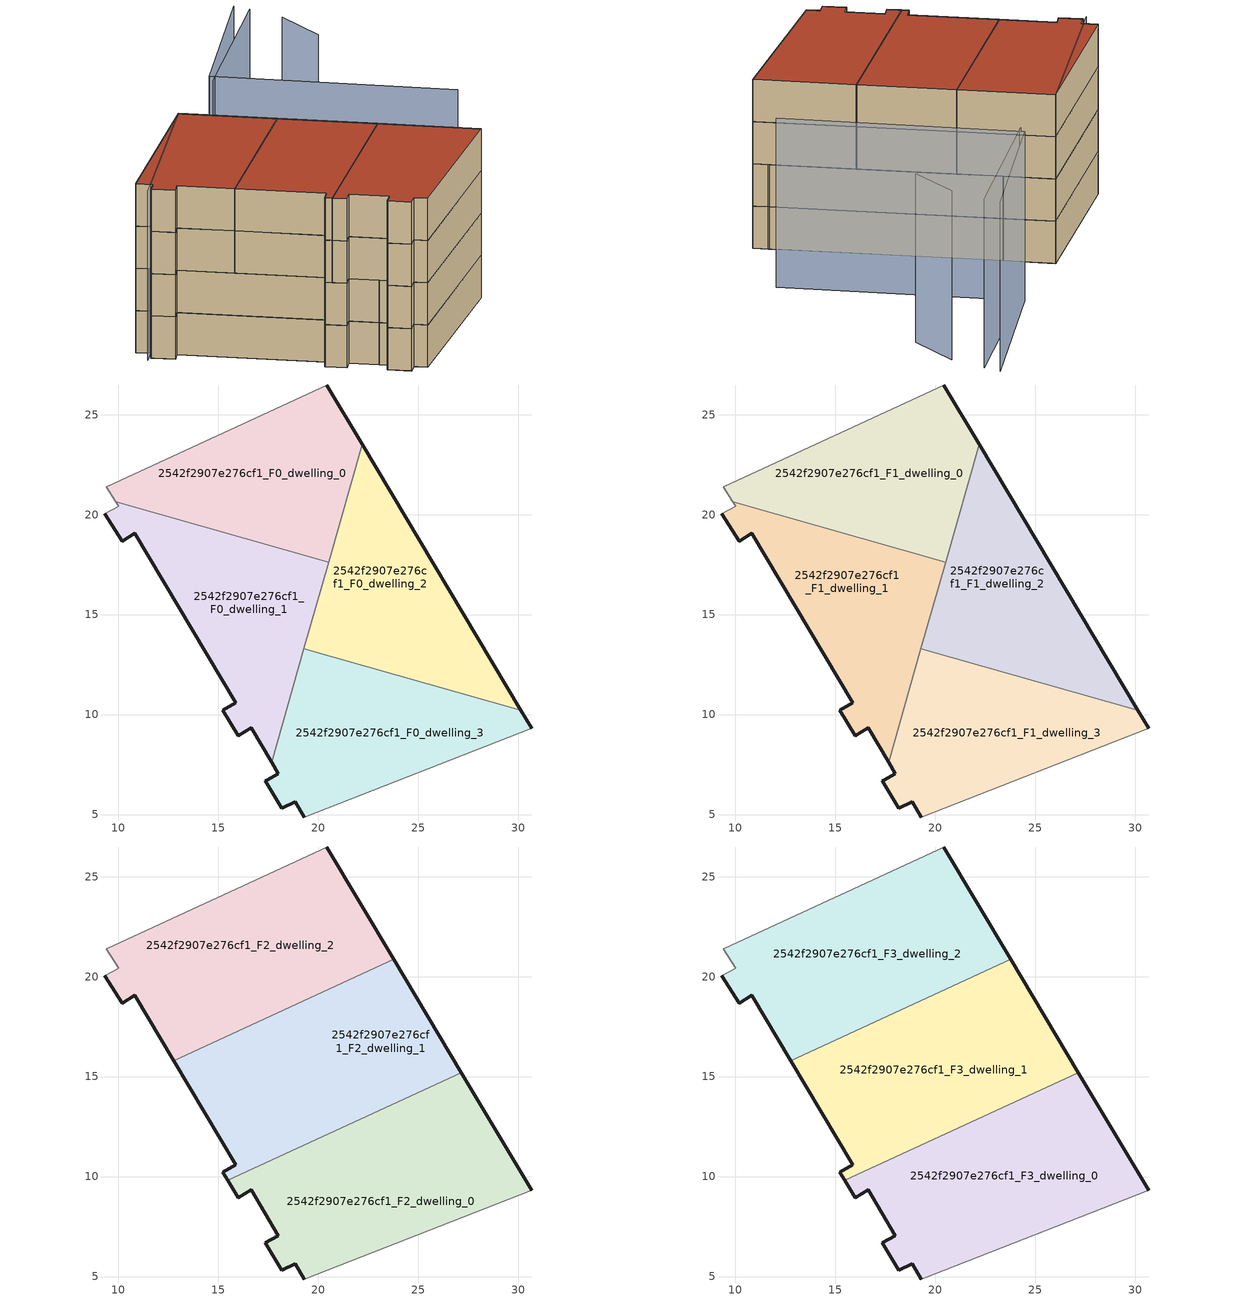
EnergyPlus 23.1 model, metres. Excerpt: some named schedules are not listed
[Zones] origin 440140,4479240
2542f2907e276cf1_F0_dwelling_0
 floor ground (EU_floor_Construction): 20.52,17.63 22.19,23.52 20.42,26.48 9.48,21.43 9.41,21.39 9.86,20.65 z0
 wall outside (EU_wall_Construction): 20.42,26.48 22.19,23.52 z0:3
 wall adiabatic (EU_wall_Construction): 9.86,20.65 9.41,21.39 9.48,21.43 20.42,26.48 z0:3
 wall to 2542f2907e276cf1_F0_dwelling_1 (EU_wall_Construction): 20.52,17.63 9.86,20.65 z0:3
 wall to 2542f2907e276cf1_F0_dwelling_2 (EU_wall_Construction): 22.19,23.52 20.52,17.63 z0:3
2542f2907e276cf1_F0_dwelling_1
 floor ground (EU_floor_Construction): 18.5,10.53 20.52,17.63 9.86,20.65 10.01,20.42 9.33,20.04 10.2,18.66 10.82,19.07 15.89,10.6 z0; 17.67,7.61 18.5,10.53 15.89,10.6 15.22,10.21 15.99,8.95 16.65,9.33 z0
 wall outside (EU_wall_Construction): 17.67,7.61 16.65,9.33 15.99,8.95 15.22,10.21 15.89,10.6 10.82,19.07 10.2,18.66 9.33,20.04 z0:3
 wall adiabatic (EU_wall_Construction): 9.33,20.04 10.01,20.42 9.86,20.65 z0:3
 wall to 2542f2907e276cf1_F0_dwelling_3 (EU_wall_Construction): 19.29,13.3 17.67,7.61 z0:3
 wall to 2542f2907e276cf1_F0_dwelling_2 (EU_wall_Construction): 20.52,17.63 19.29,13.3 z0:3
2542f2907e276cf1_F0_dwelling_2
 floor ground (EU_floor_Construction): 30.14,10.22 22.19,23.52 19.29,13.3 z0
 wall outside (EU_wall_Construction): 22.19,23.52 30.14,10.22 z0:3
 wall to 2542f2907e276cf1_F0_dwelling_3 (EU_wall_Construction): 30.14,10.22 19.29,13.3 z0:3
2542f2907e276cf1_F0_dwelling_3
 floor ground (EU_floor_Construction): 30.67,9.33 30.14,10.22 19.29,13.3 17.67,7.61 18.01,7.04 17.42,6.72 17.35,6.68 18.17,5.31 18.84,5.65 19.31,4.88 z0
 wall outside (EU_wall_Construction): 30.14,10.22 30.67,9.33 / 19.31,4.88 18.84,5.65 18.17,5.31 17.35,6.68 17.42,6.72 18.01,7.04 17.67,7.61 z0:3
 wall adiabatic (EU_wall_Construction): 30.67,9.33 19.31,4.88 z0:3
2542f2907e276cf1_F1_dwelling_0
 floor to 2542f2907e276cf1_F0_dwelling_0 (EU_floor_Construction): 20.52,17.63 22.19,23.52 20.42,26.48 9.48,21.43 9.41,21.39 9.86,20.65 z3
 wall outside (EU_wall_Construction): 20.42,26.48 22.19,23.52 z3:6
 wall adiabatic (EU_wall_Construction): 9.86,20.65 9.41,21.39 9.48,21.43 20.42,26.48 z3:6
 wall to 2542f2907e276cf1_F1_dwelling_1 (EU_wall_Construction): 20.52,17.63 9.86,20.65 z3:6
 wall to 2542f2907e276cf1_F1_dwelling_2 (EU_wall_Construction): 22.19,23.52 20.52,17.63 z3:6
2542f2907e276cf1_F1_dwelling_1
 floor to 2542f2907e276cf1_F0_dwelling_1 (EU_floor_Construction): 18.5,10.53 20.52,17.63 19.46,17.93 15.88,10.6 z3; 17.67,7.61 18.5,10.53 15.88,10.6 15.22,10.21 15.99,8.95 16.65,9.33 z3; 15.88,10.6 19.46,17.93 9.86,20.65 10.01,20.42 9.33,20.04 10.2,18.66 10.82,19.07 z3
 wall outside (EU_wall_Construction): 17.67,7.61 16.65,9.33 15.99,8.95 15.22,10.21 15.89,10.6 10.82,19.07 10.2,18.66 9.33,20.04 z3:6
 wall adiabatic (EU_wall_Construction): 9.33,20.04 10.01,20.42 9.86,20.65 z3:6
 wall to 2542f2907e276cf1_F1_dwelling_3 (EU_wall_Construction): 19.29,13.3 17.67,7.61 z3:6
 wall to 2542f2907e276cf1_F1_dwelling_2 (EU_wall_Construction): 20.52,17.63 19.29,13.3 z3:6
 ceiling adiabatic (EU_roof_Construction): 18.72,11.31 15.47,9.8 15.22,10.21 15.88,10.6 16.17,10.13 z6
2542f2907e276cf1_F1_dwelling_2
 floor to 2542f2907e276cf1_F0_dwelling_2 (EU_floor_Construction): 30.14,10.22 22.19,23.52 19.29,13.3 z3
 wall outside (EU_wall_Construction): 22.19,23.52 30.14,10.22 z3:6
 wall to 2542f2907e276cf1_F1_dwelling_3 (EU_wall_Construction): 30.14,10.22 19.29,13.3 z3:6
2542f2907e276cf1_F1_dwelling_3
 floor to 2542f2907e276cf1_F0_dwelling_3 (EU_floor_Construction): 30.67,9.33 30.14,10.22 19.29,13.3 17.67,7.61 18.01,7.04 17.42,6.72 17.35,6.68 18.17,5.31 18.84,5.65 19.31,4.88 z3
 wall outside (EU_wall_Construction): 30.14,10.22 30.67,9.33 / 19.31,4.88 18.84,5.65 18.17,5.31 17.35,6.68 17.42,6.72 18.01,7.04 17.67,7.61 z3:6
 wall adiabatic (EU_wall_Construction): 30.67,9.33 19.31,4.88 z3:6
2542f2907e276cf1_F2_dwelling_0
 floor to 2542f2907e276cf1_F1_dwelling_2 (EU_floor_Construction): 30.14,10.22 27.16,15.2 21.61,12.64 z6
 floor to 2542f2907e276cf1_F1_dwelling_1 (EU_floor_Construction): 17.67,7.61 18.72,11.31 17.63,10.8 16.65,9.33 z6; 16.65,9.33 17.63,10.8 15.47,9.8 15.99,8.95 z6
 floor to 2542f2907e276cf1_F1_dwelling_3 (EU_floor_Construction): 30.67,9.33 30.14,10.22 21.61,12.64 18.72,11.31 17.67,7.61 18.01,7.04 17.35,6.68 18.17,5.31 18.84,5.65 19.31,4.88 z6
 wall outside (EU_wall_Construction): 27.16,15.2 30.67,9.33 / 19.31,4.88 18.84,5.65 18.17,5.31 17.35,6.68 18.01,7.04 16.65,9.33 15.99,8.95 15.47,9.8 z6:9
 wall adiabatic (EU_wall_Construction): 30.67,9.33 19.31,4.88 z6:9
 wall to 2542f2907e276cf1_F2_dwelling_1 (EU_wall_Construction): 15.47,9.8 27.16,15.2 z6:9
2542f2907e276cf1_F2_dwelling_1
 floor to 2542f2907e276cf1_F1_dwelling_0 (EU_floor_Construction): 20.52,17.63 21.08,19.63 18.18,18.29 z6
 floor to 2542f2907e276cf1_F1_dwelling_1 (EU_floor_Construction): 15.88,10.6 19.46,17.93 18.18,18.29 12.78,15.8 z6; 18.72,11.31 19.29,13.3 16.08,10.75 15.93,10.52 16.17,10.13 z6; 15.93,10.52 16.08,10.75 15.89,10.6 z6; 16.08,10.75 20.52,17.63 19.46,17.93 15.88,10.6 z6; 19.29,13.3 20.52,17.63 16.08,10.75 z6
 floor to 2542f2907e276cf1_F1_dwelling_2 (EU_floor_Construction): 27.16,15.2 23.77,20.87 21.08,19.63 19.29,13.3 21.61,12.64 z6
 floor adiabatic (EU_floor_Construction): 15.47,9.8 15.93,10.52 15.89,10.6 15.22,10.21 z6; 16.17,10.13 15.93,10.52 15.47,9.8 z6
 floor to 2542f2907e276cf1_F1_dwelling_3 (EU_floor_Construction): 21.61,12.64 19.29,13.3 18.72,11.31 z6
 wall outside (EU_wall_Construction): 23.77,20.87 27.16,15.2 / 15.47,9.8 15.22,10.21 15.89,10.6 12.78,15.8 z6:9
 wall to 2542f2907e276cf1_F2_dwelling_2 (EU_wall_Construction): 12.78,15.8 23.77,20.87 z6:9
2542f2907e276cf1_F2_dwelling_2
 floor to 2542f2907e276cf1_F1_dwelling_0 (EU_floor_Construction): 21.08,19.63 22.19,23.52 20.42,26.48 9.48,21.43 9.41,21.39 9.87,20.65 18.18,18.29 z6
 floor to 2542f2907e276cf1_F1_dwelling_2 (EU_floor_Construction): 23.77,20.87 22.19,23.52 21.08,19.63 z6
 floor to 2542f2907e276cf1_F1_dwelling_1 (EU_floor_Construction): 18.18,18.29 9.87,20.65 10.01,20.42 9.33,20.04 10.2,18.66 10.82,19.07 12.78,15.8 z6
 wall outside (EU_wall_Construction): 20.42,26.48 23.77,20.87 / 12.78,15.8 10.82,19.07 10.2,18.66 9.33,20.04 z6:9
 wall adiabatic (EU_wall_Construction): 9.33,20.04 10.01,20.42 9.41,21.39 9.48,21.43 20.42,26.48 z6:9
2542f2907e276cf1_F3_dwelling_0
 floor to 2542f2907e276cf1_F2_dwelling_0 (EU_floor_Construction): 30.67,9.33 27.16,15.2 15.47,9.8 15.99,8.95 16.65,9.33 18.01,7.04 17.35,6.68 18.17,5.31 18.84,5.65 19.31,4.88 z9
 wall outside (EU_wall_Construction): 27.16,15.2 30.67,9.33 / 19.31,4.88 18.84,5.65 18.17,5.31 17.35,6.68 18.01,7.04 16.65,9.33 15.99,8.95 15.47,9.8 z9:12
 wall adiabatic (EU_wall_Construction): 30.67,9.33 19.31,4.88 z9:12
 wall to 2542f2907e276cf1_F3_dwelling_1 (EU_wall_Construction): 15.47,9.8 27.16,15.2 z9:12
 roof outside (EU_roof_Construction): 27.16,15.2 30.67,9.33 19.31,4.88 18.84,5.65 18.17,5.31 17.35,6.68 18.01,7.04 16.65,9.33 15.99,8.95 15.47,9.8 z12
2542f2907e276cf1_F3_dwelling_1
 floor to 2542f2907e276cf1_F2_dwelling_1 (EU_floor_Construction): 27.16,15.2 23.77,20.87 12.78,15.8 15.88,10.6 15.22,10.21 15.47,9.8 z9
 wall outside (EU_wall_Construction): 23.77,20.87 27.16,15.2 / 15.47,9.8 15.22,10.21 15.89,10.6 12.78,15.8 z9:12
 wall to 2542f2907e276cf1_F3_dwelling_2 (EU_wall_Construction): 12.78,15.8 23.77,20.87 z9:12
 roof outside (EU_roof_Construction): 23.77,20.87 27.16,15.2 15.47,9.8 15.22,10.21 15.89,10.6 12.78,15.8 z12
2542f2907e276cf1_F3_dwelling_2
 floor to 2542f2907e276cf1_F2_dwelling_2 (EU_floor_Construction): 23.77,20.87 20.42,26.48 9.48,21.43 9.41,21.39 10.01,20.42 9.33,20.04 10.2,18.66 10.82,19.07 12.78,15.8 z9
 wall outside (EU_wall_Construction): 20.42,26.48 23.77,20.87 / 12.78,15.8 10.82,19.07 10.2,18.66 9.33,20.04 z9:12
 wall adiabatic (EU_wall_Construction): 9.33,20.04 10.01,20.42 9.41,21.39 9.48,21.43 20.42,26.48 z9:12
 roof outside (EU_roof_Construction): 20.42,26.48 23.77,20.87 12.78,15.8 10.82,19.07 10.2,18.66 9.33,20.04 10.01,20.42 9.41,21.39 9.48,21.43 z12
shading: 34.85,14.59 26.57,28.75 / 26.57,28.75 36.84,34.75 / 36.48,27.46 37.29,31.08 / 37.05,33.59 26.21,28.14 / 20.42,26.48 8.91,19.99 z0:12
[Building]
EU S2 Campaign: North Axis=0; Terrain=City; Solar Distribution=FullExterior
[Site:Location]
Madrid: Latitude=40.5; Longitude=-3.5; Time Zone=1; Elevation=609
[SizingPeriod:WeatherFileDays]
AnnualSizingPeriod: Begin Month=1; Begin Day of Month=1; End Month=12; End Day of Month=31; Day of Week for Start Day=Monday; Use Weather File Daylight Saving Period=No; Use Weather File Rain and Snow Indicators=No
[MATERIAL]
EU_InternalMass_Material: Roughness=MediumRough; Thickness=0.1; Conductivity=1; Density=1800; Specific Heat=900; Thermal Absorptance=0.9; Solar Absorptance=0.7; Visible Absorptance=0.7
[MATERIAL:NOMASS] Roughness=MediumRough; Thermal Absorptance=0.9; Solar Absorptance=0.7; Visible Absorptance=0.7
Name | Thermal Resistance
EU_wall_NoMass | 1.60022
EU_roof_NoMass | 1.57597
EU_floor_NoMass | 0.470652
[CONSTRUCTION]
EU_wall_Construction: EU_wall_NoMass
EU_roof_Construction: EU_roof_NoMass
EU_floor_Construction: EU_floor_NoMass
EU_InternalMass_Construction: EU_InternalMass_Material
[ZONE] Type=1; Multiplier=1; Ceiling Height=autocalculate; Floor Area=autocalculate; Part of Total Floor Area=Yes
Name | Volume
2542f2907e276cf1_F0_dwelling_0; 2542f2907e276cf1_F1_dwelling_0 | 179.865
2542f2907e276cf1_F2_dwelling_0 | 239.812
2542f2907e276cf1_F3_dwelling_0 | 239.822
2542f2907e276cf1_F0_dwelling_1; 2542f2907e276cf1_F1_dwelling_1 | 179.869
2542f2907e276cf1_F2_dwelling_1 | 239.807
2542f2907e276cf1_F3_dwelling_1 | 239.825
2542f2907e276cf1_F0_dwelling_2; 2542f2907e276cf1_F1_dwelling_2 | 179.86
2542f2907e276cf1_F2_dwelling_2 | 239.818
2542f2907e276cf1_F3_dwelling_2 | 239.819
2542f2907e276cf1_F0_dwelling_3; 2542f2907e276cf1_F1_dwelling_3 | 179.853
[INTERNALMASS] Construction=EU_InternalMass_Construction
Name | Zone or ZoneList | Surface Area
2542f2907e276cf1_F0_dwelling_0_EU_InternalMass | 2542f2907e276cf1_F0_dwelling_0 | 59.9551
2542f2907e276cf1_F0_dwelling_1_EU_InternalMass | 2542f2907e276cf1_F0_dwelling_1 | 59.959
2542f2907e276cf1_F0_dwelling_2_EU_InternalMass | 2542f2907e276cf1_F0_dwelling_2 | 59.9543
2542f2907e276cf1_F0_dwelling_3_EU_InternalMass | 2542f2907e276cf1_F0_dwelling_3 | 59.9548
2542f2907e276cf1_F1_dwelling_0_EU_InternalMass | 2542f2907e276cf1_F1_dwelling_0 | 59.9551
2542f2907e276cf1_F1_dwelling_1_EU_InternalMass | 2542f2907e276cf1_F1_dwelling_1 | 59.959
2542f2907e276cf1_F1_dwelling_2_EU_InternalMass | 2542f2907e276cf1_F1_dwelling_2 | 59.9543
2542f2907e276cf1_F1_dwelling_3_EU_InternalMass | 2542f2907e276cf1_F1_dwelling_3 | 59.9548
2542f2907e276cf1_F2_dwelling_0_EU_InternalMass | 2542f2907e276cf1_F2_dwelling_0 | 79.9411
2542f2907e276cf1_F2_dwelling_1_EU_InternalMass | 2542f2907e276cf1_F2_dwelling_1 | 79.9417
2542f2907e276cf1_F2_dwelling_2_EU_InternalMass | 2542f2907e276cf1_F2_dwelling_2 | 79.9399
2542f2907e276cf1_F3_dwelling_0_EU_InternalMass | 2542f2907e276cf1_F3_dwelling_0 | 79.9411
2542f2907e276cf1_F3_dwelling_1_EU_InternalMass | 2542f2907e276cf1_F3_dwelling_1 | 79.9417
2542f2907e276cf1_F3_dwelling_2_EU_InternalMass | 2542f2907e276cf1_F3_dwelling_2 | 79.9399
[OTHEREQUIPMENT] Fuel Type=Electricity; Design Level Calculation Method=Watts/Area; Power per Zone Floor Area=1; Fraction Latent=0; Fraction Radiant=0; Fraction Lost=0; Carbon Dioxide Generation Rate=0; EndUse Subcategory=EU_Step8_InternalGains
Name | Zone or ZoneList or Space or SpaceList | Schedule
EU_Step8_InternalGain_2542f2907e276cf1_F0_dwelling_0_f000 | 2542f2907e276cf1_F0_dwelling_0 | EU_Step8_GainSchedule_2542f2907e276cf1_F0_dwelling_0_f000
EU_Step8_InternalGain_2542f2907e276cf1_F0_dwelling_1_f000 | 2542f2907e276cf1_F0_dwelling_1 | EU_Step8_GainSchedule_2542f2907e276cf1_F0_dwelling_1_f000
EU_Step8_InternalGain_2542f2907e276cf1_F0_dwelling_2_f000 | 2542f2907e276cf1_F0_dwelling_2 | EU_Step8_GainSchedule_2542f2907e276cf1_F0_dwelling_2_f000
EU_Step8_InternalGain_2542f2907e276cf1_F0_dwelling_3_f000 | 2542f2907e276cf1_F0_dwelling_3 | EU_Step8_GainSchedule_2542f2907e276cf1_F0_dwelling_3_f000
EU_Step8_InternalGain_2542f2907e276cf1_F1_dwelling_0_f000 | 2542f2907e276cf1_F1_dwelling_0 | EU_Step8_GainSchedule_2542f2907e276cf1_F1_dwelling_0_f000
EU_Step8_InternalGain_2542f2907e276cf1_F1_dwelling_1_f000 | 2542f2907e276cf1_F1_dwelling_1 | EU_Step8_GainSchedule_2542f2907e276cf1_F1_dwelling_1_f000
EU_Step8_InternalGain_2542f2907e276cf1_F1_dwelling_2_f000 | 2542f2907e276cf1_F1_dwelling_2 | EU_Step8_GainSchedule_2542f2907e276cf1_F1_dwelling_2_f000
EU_Step8_InternalGain_2542f2907e276cf1_F1_dwelling_3_f000 | 2542f2907e276cf1_F1_dwelling_3 | EU_Step8_GainSchedule_2542f2907e276cf1_F1_dwelling_3_f000
EU_Step8_InternalGain_2542f2907e276cf1_F2_dwelling_0_f000 | 2542f2907e276cf1_F2_dwelling_0 | EU_Step8_GainSchedule_2542f2907e276cf1_F2_dwelling_0_f000
EU_Step8_InternalGain_2542f2907e276cf1_F2_dwelling_1_f000 | 2542f2907e276cf1_F2_dwelling_1 | EU_Step8_GainSchedule_2542f2907e276cf1_F2_dwelling_1_f000
EU_Step8_InternalGain_2542f2907e276cf1_F2_dwelling_2_f000 | 2542f2907e276cf1_F2_dwelling_2 | EU_Step8_GainSchedule_2542f2907e276cf1_F2_dwelling_2_f000
EU_Step8_InternalGain_2542f2907e276cf1_F3_dwelling_0_f000 | 2542f2907e276cf1_F3_dwelling_0 | EU_Step8_GainSchedule_2542f2907e276cf1_F3_dwelling_0_f000
EU_Step8_InternalGain_2542f2907e276cf1_F3_dwelling_1_f000 | 2542f2907e276cf1_F3_dwelling_1 | EU_Step8_GainSchedule_2542f2907e276cf1_F3_dwelling_1_f000
EU_Step8_InternalGain_2542f2907e276cf1_F3_dwelling_2_f000 | 2542f2907e276cf1_F3_dwelling_2 | EU_Step8_GainSchedule_2542f2907e276cf1_F3_dwelling_2_f000
[ZONEVENTILATION:DESIGNFLOWRATE] Schedule=EU_AlwaysOn; Design Flow Rate Calculation Method=AirChanges/Hour; Air Changes per Hour=0.480704; Ventilation Type=Natural; Fan Pressure Rise=0; Fan Total Efficiency=1; Constant Term Coefficient=1; Temperature Term Coefficient=0; Velocity Term Coefficient=0; Velocity Squared Term Coefficient=0; Minimum Indoor Temperature=-100; Maximum Indoor Temperature=100; Delta Temperature=-100; Minimum Outdoor Temperature=-100; Maximum Outdoor Temperature=100; Maximum Wind Speed=40
Name | Zone or ZoneList or Space or SpaceList
EU_ConstantAir_2542f2907e276cf1_F0_dwelling_0 | 2542f2907e276cf1_F0_dwelling_0
EU_ConstantAir_2542f2907e276cf1_F0_dwelling_1 | 2542f2907e276cf1_F0_dwelling_1
EU_ConstantAir_2542f2907e276cf1_F0_dwelling_2 | 2542f2907e276cf1_F0_dwelling_2
EU_ConstantAir_2542f2907e276cf1_F0_dwelling_3 | 2542f2907e276cf1_F0_dwelling_3
EU_ConstantAir_2542f2907e276cf1_F1_dwelling_0 | 2542f2907e276cf1_F1_dwelling_0
EU_ConstantAir_2542f2907e276cf1_F1_dwelling_1 | 2542f2907e276cf1_F1_dwelling_1
EU_ConstantAir_2542f2907e276cf1_F1_dwelling_2 | 2542f2907e276cf1_F1_dwelling_2
EU_ConstantAir_2542f2907e276cf1_F1_dwelling_3 | 2542f2907e276cf1_F1_dwelling_3
EU_ConstantAir_2542f2907e276cf1_F2_dwelling_0 | 2542f2907e276cf1_F2_dwelling_0
EU_ConstantAir_2542f2907e276cf1_F2_dwelling_1 | 2542f2907e276cf1_F2_dwelling_1
EU_ConstantAir_2542f2907e276cf1_F2_dwelling_2 | 2542f2907e276cf1_F2_dwelling_2
EU_ConstantAir_2542f2907e276cf1_F3_dwelling_0 | 2542f2907e276cf1_F3_dwelling_0
EU_ConstantAir_2542f2907e276cf1_F3_dwelling_1 | 2542f2907e276cf1_F3_dwelling_1
EU_ConstantAir_2542f2907e276cf1_F3_dwelling_2 | 2542f2907e276cf1_F3_dwelling_2
[HVACTEMPLATE:THERMOSTAT] Constant Heating Setpoint=20; Constant Cooling Setpoint=50
EU_HeatOnly_2542f2907e276cf1_F0_dwelling_0; EU_HeatOnly_2542f2907e276cf1_F0_dwelling_1; EU_HeatOnly_2542f2907e276cf1_F0_dwelling_2; EU_HeatOnly_2542f2907e276cf1_F0_dwelling_3; EU_HeatOnly_2542f2907e276cf1_F1_dwelling_0; EU_HeatOnly_2542f2907e276cf1_F1_dwelling_1; EU_HeatOnly_2542f2907e276cf1_F1_dwelling_2; EU_HeatOnly_2542f2907e276cf1_F1_dwelling_3; EU_HeatOnly_2542f2907e276cf1_F2_dwelling_0; EU_HeatOnly_2542f2907e276cf1_F2_dwelling_1; EU_HeatOnly_2542f2907e276cf1_F2_dwelling_2; EU_HeatOnly_2542f2907e276cf1_F3_dwelling_0; EU_HeatOnly_2542f2907e276cf1_F3_dwelling_1; EU_HeatOnly_2542f2907e276cf1_F3_dwelling_2
[HVACTEMPLATE:ZONE:IDEALLOADSAIRSYSTEM] System Availability Schedule=EU_AlwaysOn; Maximum Heating Supply Air Temperature=50; Minimum Cooling Supply Air Temperature=13; Maximum Heating Supply Air Humidity Ratio=0.0156; Minimum Cooling Supply Air Humidity Ratio=0.0077; Heating Limit=NoLimit; Cooling Limit=NoLimit; Heating Availability Schedule=EU_AlwaysOn; Cooling Availability Schedule=EU_CoolingOff; Dehumidification Control Type=ConstantSensibleHeatRatio; Cooling Sensible Heat Ratio=0.7; Dehumidification Setpoint=60; Humidification Control Type=None; Humidification Setpoint=30; Outdoor Air Method=None; Outdoor Air Flow Rate per Person=0.00944; Outdoor Air Flow Rate per Zone Floor Area=0; Outdoor Air Flow Rate per Zone=0; Demand Controlled Ventilation Type=None; Outdoor Air Economizer Type=NoEconomizer; Heat Recovery Type=None; Sensible Heat Recovery Effectiveness=0.7; Latent Heat Recovery Effectiveness=0.65
Name | Template Thermostat
2542f2907e276cf1_F0_dwelling_0 | EU_HeatOnly_2542f2907e276cf1_F0_dwelling_0
2542f2907e276cf1_F0_dwelling_1 | EU_HeatOnly_2542f2907e276cf1_F0_dwelling_1
2542f2907e276cf1_F0_dwelling_2 | EU_HeatOnly_2542f2907e276cf1_F0_dwelling_2
2542f2907e276cf1_F0_dwelling_3 | EU_HeatOnly_2542f2907e276cf1_F0_dwelling_3
2542f2907e276cf1_F1_dwelling_0 | EU_HeatOnly_2542f2907e276cf1_F1_dwelling_0
2542f2907e276cf1_F1_dwelling_1 | EU_HeatOnly_2542f2907e276cf1_F1_dwelling_1
2542f2907e276cf1_F1_dwelling_2 | EU_HeatOnly_2542f2907e276cf1_F1_dwelling_2
2542f2907e276cf1_F1_dwelling_3 | EU_HeatOnly_2542f2907e276cf1_F1_dwelling_3
2542f2907e276cf1_F2_dwelling_0 | EU_HeatOnly_2542f2907e276cf1_F2_dwelling_0
